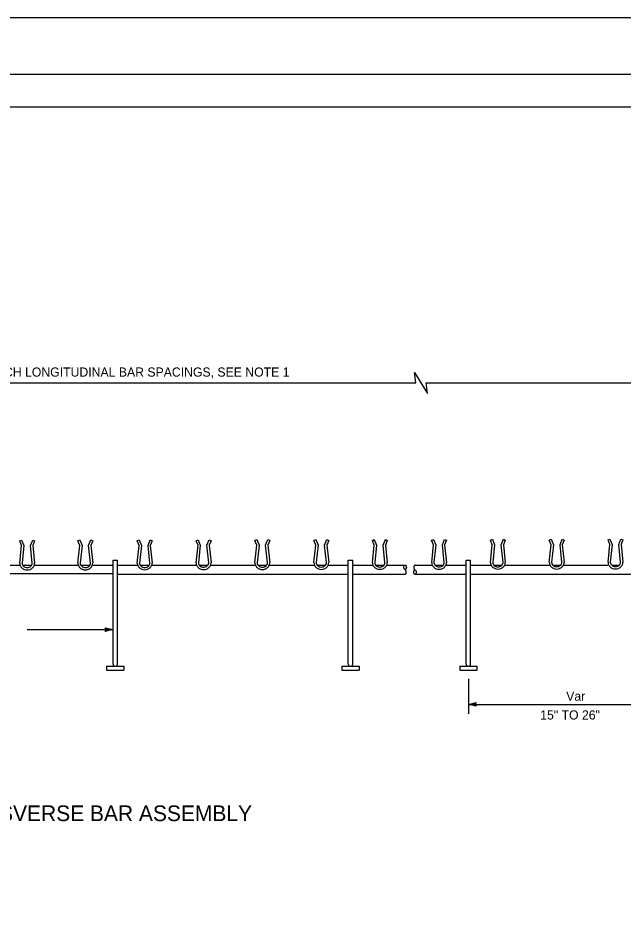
# Model space of a CAD drawing. Extents: x -893 to 867, y -474 to 712.
# Drawn here: x -86 to 377, y 29 to 712 of the extents above; entities that cross this region are included whole.
import ezdxf

# ---------------------------------------------------------------- set-up
doc = ezdxf.new("R2010")
doc.units = 0
for name, color, linetype in [('border_PLOTTING-ELEMENTS', 7, 'Continuous'), ('border_rw_22x34_Cut_Lines', 7, 'Continuous'), ('border_SHEET', 7, 'Continuous'), ('rd_PAVEMENT-anno', 7, 'Continuous'), ('STR_Misc Steel A', 7, 'Continuous'), ('STR_Misc Steel B', 7, 'Continuous'), ('STR_Misc Steel C', 7, 'Continuous'), ('STR_Reinforcement A', 7, 'Continuous')]:
    doc.layers.add(name, color=color, linetype=linetype)

msp = doc.modelspace()

# ---------------------------------------------------------------- linework, layer by layer
at = {"layer": 'border_PLOTTING-ELEMENTS'}
for points in [[(-893.46, -474.04), (866.54, -474.04), (866.54, 711.96), (-893.46, 711.96)], [(-863.46, 668.96), (836.54, 668.96), (836.54, -431.04), (-863.46, -431.04)]]:
    msp.add_lwpolyline(points, close=True, dxfattribs=at)
at = {"layer": 'border_rw_22x34_Cut_Lines'}
msp.add_lwpolyline([(-863.46, 668.96), (836.54, 668.96), (836.54, -431.04), (-863.46, -431.04)], close=True, dxfattribs=at)
at = {"layer": 'border_SHEET'}
msp.add_line((-813.46, 643.95), (811.54, 643.95), dxfattribs=at)
at = {"layer": 'rd_PAVEMENT-anno'}
for p, q in [((218.51, 432.57), (217.51, 440.57)), ((217.51, 440.57), (227.51, 424.57)), ((-244.94, 432.57), (218.51, 432.57)), ((226.51, 432.57), (641.23, 432.57)), ((227.51, 424.57), (226.51, 432.57)), ((-78.74, 244), (-13.12, 244)), ((258.73, 206.21), (258.73, 179.49)), ((258.73, 186.67), (438.73, 186.67))]:
    msp.add_line(p, q, dxfattribs=at)
for points in [[(-19.16, 245.16), (-13.12, 244), (-19.08, 242.5), (-18.88, 242.86), (-14.51, 243.96), (-18.93, 244.82), (-18.71, 244.47), (-15.88, 243.92), (-18.67, 243.22), (-18.47, 243.58), (-17.26, 243.88), (-18.49, 244.12), (-18.32, 243.85), (-19.08, 242.5), (-18.32, 243.85)], [(264.73, 185.33), (258.73, 186.67), (264.73, 188), (264.52, 187.65), (260.12, 186.68), (264.52, 185.69), (264.31, 186.04), (261.5, 186.67), (264.31, 187.29), (264.09, 186.94), (262.88, 186.67), (264.1, 186.4), (263.93, 186.67), (264.73, 188), (263.93, 186.67)]]:
    msp.add_lwpolyline(points, close=True, dxfattribs=at)
at = {"layer": 'STR_Misc Steel A'}
for p, q in [((-18, 215.81), (-4.88, 215.81)), ((-18, 215.81), (-18, 212.74)), ((-18, 212.74), (-4.88, 212.74)), ((-4.88, 215.81), (-4.88, 212.74)), ((162, 215.81), (175.12, 215.81)), ((162, 215.81), (162, 212.74)), ((162, 212.74), (175.12, 212.74)), ((175.12, 215.81), (175.12, 212.74)), ((252.18, 215.81), (265.29, 215.81)), ((252.18, 215.81), (252.18, 212.74)), ((252.18, 212.74), (265.29, 212.74)), ((265.29, 215.81), (265.29, 212.74))]:
    msp.add_line(p, q, dxfattribs=at)
for centre in [(-11.44, 217.49), (168.56, 217.49), (258.73, 217.49)]:
    msp.add_arc(centre, 1.68, 180.04072, 359.95928, dxfattribs=at)
at = {"layer": 'STR_Misc Steel B'}
for p, q in [((-13.12, 296.96), (-9.76, 296.96)), ((-13.12, 217.49), (-13.12, 296.96)), ((-9.76, 217.49), (-9.76, 296.96)), ((166.88, 296.96), (170.24, 296.96)), ((166.88, 217.49), (166.88, 296.96)), ((170.24, 217.49), (170.24, 296.96)), ((257.05, 217.49), (257.05, 296.96)), ((257.05, 296.96), (260.41, 296.96)), ((260.41, 293.2), (260.41, 296.96)), ((260.41, 217.49), (260.41, 293.2))]:
    msp.add_line(p, q, dxfattribs=at)
at = {"layer": 'STR_Misc Steel C'}
for points in [[(-84.51, 294.71), (-83.08, 308.13), (-84.51, 311.68), (-83.05, 312.4), (-81.32, 308.13), (-82.75, 294.71)], [(-74.88, 294.71), (-76.31, 308.13), (-74.59, 312.4), (-73.12, 311.68), (-74.56, 308.13), (-73.13, 294.71)], [(-39.98, 294.76), (-38.55, 308.18), (-39.99, 311.74), (-38.52, 312.45), (-36.8, 308.18), (-38.23, 294.76)], [(-30.36, 294.76), (-31.79, 308.18), (-30.06, 312.45), (-28.6, 311.73), (-30.04, 308.18), (-28.6, 294.76)], [(5.44, 294.82), (6.87, 308.24), (5.43, 311.79), (6.9, 312.51), (8.62, 308.24), (7.19, 294.82)], [(15.06, 294.82), (13.63, 308.24), (15.36, 312.51), (16.82, 311.79), (15.38, 308.24), (16.82, 294.82)], [(50.46, 294.94), (51.89, 308.36), (50.45, 311.91), (51.92, 312.63), (53.64, 308.36), (52.21, 294.94)], [(60.08, 294.94), (58.65, 308.36), (60.38, 312.63), (61.84, 311.91), (60.4, 308.36), (61.84, 294.94)], [(95.44, 295), (96.87, 308.42), (95.43, 311.97), (96.9, 312.68), (98.62, 308.42), (97.19, 295)], [(105.07, 295), (103.63, 308.42), (105.36, 312.68), (106.82, 311.97), (105.39, 308.42), (106.82, 295)], [(140.56, 295.11), (141.99, 308.53), (140.55, 312.08), (142.02, 312.79), (143.74, 308.53), (142.31, 295.11)], [(150.19, 295.11), (148.75, 308.53), (150.48, 312.79), (151.94, 312.08), (150.51, 308.53), (151.94, 295.11)], [(185.33, 295.16), (186.76, 308.58), (185.32, 312.13), (186.78, 312.85), (188.51, 308.58), (187.08, 295.16)], [(194.95, 295.16), (193.52, 308.58), (195.25, 312.85), (196.71, 312.13), (195.27, 308.58), (196.71, 295.16)], [(230.67, 295.21), (232.1, 308.63), (230.66, 312.18), (232.12, 312.89), (233.85, 308.63), (232.42, 295.21)], [(240.29, 295.21), (238.86, 308.63), (240.59, 312.89), (242.05, 312.18), (240.61, 308.63), (242.05, 295.21)], [(275.65, 295.31), (277.08, 308.73), (275.64, 312.29), (277.11, 313), (278.83, 308.73), (277.4, 295.31)], [(285.28, 295.31), (283.84, 308.73), (285.57, 313), (287.03, 312.29), (285.6, 308.73), (287.03, 295.31)], [(320.68, 295.37), (322.11, 308.79), (320.67, 312.34), (322.14, 313.05), (323.86, 308.79), (322.43, 295.37)], [(330.3, 295.37), (328.87, 308.79), (330.6, 313.05), (332.06, 312.34), (330.62, 308.79), (332.06, 295.37)], [(365.6, 295.45), (367.04, 308.87), (365.6, 312.43), (367.06, 313.14), (368.79, 308.87), (367.36, 295.45)], [(375.23, 295.45), (373.8, 308.87), (375.52, 313.14), (376.99, 312.43), (375.55, 308.87), (376.99, 295.45)]]:
    msp.add_lwpolyline(points, dxfattribs=at)
for centre, radius, start, end in [((-79.82, 294.71), 4.68, 180, 204.56696), ((-79.8, 294.71), 2.95, 180, 205.60576), ((-77.83, 294.71), 2.95, 334.39424, 360), ((-77.81, 294.71), 4.68, 335.43304, 360), ((-35.3, 294.76), 4.68, 180, 204.56696), ((-35.28, 294.76), 2.95, 180, 205.60576), ((-33.31, 294.76), 2.95, 334.39424, 360), ((-33.29, 294.76), 4.68, 335.43304, 360), ((10.12, 294.82), 4.68, 180, 204.56696), ((10.14, 294.82), 2.95, 180, 205.60576), ((12.11, 294.82), 2.95, 334.39424, 360), ((12.13, 294.82), 4.68, 335.43304, 360), ((55.14, 294.94), 4.68, 180, 204.56696), ((55.16, 294.94), 2.95, 180, 205.60576), ((55.64, 295.17), 3.48, 205.60576, 229.1629), ((56.65, 295.17), 3.48, 310.8371, 334.39424), ((57.13, 294.94), 2.95, 334.39424, 360), ((57.15, 294.94), 4.68, 335.43304, 360), ((100.12, 295), 4.68, 180, 204.56696), ((100.15, 295), 2.95, 180, 205.60576), ((100.62, 295.22), 3.48, 205.60576, 229.1629), ((101.64, 295.22), 3.48, 310.8371, 334.39424), ((102.11, 295), 2.95, 334.39424, 360), ((102.13, 295), 4.68, 335.43304, 360), ((145.24, 295.11), 4.68, 180, 204.56696), ((145.26, 295.11), 2.95, 180, 205.60576), ((145.74, 295.33), 3.48, 205.60576, 229.1629), ((146.76, 295.33), 3.48, 310.8371, 334.39424), ((147.23, 295.11), 2.95, 334.39424, 360), ((147.25, 295.11), 4.68, 335.43304, 360), ((190.01, 295.16), 4.68, 180, 204.56696), ((190.03, 295.16), 2.95, 180, 205.60576), ((190.51, 295.39), 3.48, 205.60576, 229.1629), ((191.52, 295.39), 3.48, 310.8371, 334.39424), ((192, 295.16), 2.95, 334.39424, 360), ((192.02, 295.16), 4.68, 335.43304, 360), ((235.35, 295.21), 4.68, 180, 204.56696), ((235.37, 295.21), 2.95, 180, 205.60576), ((235.85, 295.43), 3.48, 205.60576, 229.1629), ((236.86, 295.43), 3.48, 310.8371, 334.39424), ((237.34, 295.21), 2.95, 334.39424, 360), ((237.36, 295.21), 4.68, 335.43304, 360), ((280.33, 295.31), 4.68, 180, 204.56696), ((280.36, 295.31), 2.95, 180, 205.60576), ((280.83, 295.54), 3.48, 205.60576, 229.1629), ((281.85, 295.54), 3.48, 310.8371, 334.39424), ((282.32, 295.31), 2.95, 334.39424, 360), ((282.34, 295.31), 4.68, 335.43304, 360), ((325.36, 295.37), 4.68, 180, 204.56696), ((325.38, 295.37), 2.95, 180, 205.60576), ((325.86, 295.59), 3.48, 205.60576, 229.1629), ((326.87, 295.59), 3.48, 310.8371, 334.39424), ((327.35, 295.37), 2.95, 334.39424, 360), ((327.37, 295.37), 4.68, 335.43304, 360), ((370.29, 295.45), 4.68, 180, 204.56696), ((370.31, 295.45), 2.95, 180, 205.60576), ((370.79, 295.68), 3.48, 205.60576, 229.1629), ((371.8, 295.68), 3.48, 310.8371, 334.39424), ((372.28, 295.45), 2.95, 334.39424, 360), ((372.3, 295.45), 4.68, 335.43304, 360), ((-79.34, 294.93), 5.22, 204.56696, 227.82024), ((-79.02, 295.28), 5.69, 227.82024, 249.42792), ((-79.32, 294.94), 3.48, 205.60576, 229.1629), ((-79.02, 295.29), 3.95, 229.1629, 250.30223), ((-78.82, 295.82), 6.27, 249.42792, 270), ((-78.82, 295.85), 4.55, 250.30223, 270), ((-78.82, 295.85), 4.55, 270, 289.69777), ((-78.82, 295.82), 6.27, 270, 290.57208), ((-78.62, 295.29), 3.95, 289.69777, 310.8371), ((-78.61, 295.28), 5.69, 290.57208, 312.17976), ((-78.31, 294.94), 3.48, 310.8371, 334.39424), ((-78.3, 294.93), 5.22, 312.17976, 335.43304), ((-34.81, 294.98), 5.22, 204.56696, 227.82024), ((-34.5, 295.33), 5.69, 227.82024, 249.42792), ((-34.8, 294.99), 3.48, 205.60576, 229.1629), ((-34.49, 295.34), 3.95, 229.1629, 250.30223), ((-34.29, 295.87), 6.27, 249.42792, 270), ((-34.29, 295.9), 4.55, 250.30223, 270), ((-34.29, 295.9), 4.55, 270, 289.69777), ((-34.29, 295.87), 6.27, 270, 290.57208), ((-34.09, 295.34), 3.95, 289.69777, 310.8371), ((-34.09, 295.33), 5.69, 290.57208, 312.17976), ((-33.79, 294.99), 3.48, 310.8371, 334.39424), ((-33.78, 294.98), 5.22, 312.17976, 335.43304), ((10.61, 295.04), 5.22, 204.56696, 227.82024), ((10.92, 295.39), 5.69, 227.82024, 249.42792), ((10.62, 295.05), 3.48, 205.60576, 229.1629), ((10.93, 295.4), 3.95, 229.1629, 250.30223), ((11.13, 295.93), 6.27, 249.42792, 270), ((11.13, 295.96), 4.55, 250.30223, 270), ((11.13, 295.96), 4.55, 270, 289.69777), ((11.13, 295.93), 6.27, 270, 290.57208), ((11.33, 295.4), 3.95, 289.69777, 310.8371), ((11.33, 295.39), 5.69, 290.57208, 312.17976), ((11.63, 295.05), 3.48, 310.8371, 334.39424), ((11.64, 295.04), 5.22, 312.17976, 335.43304), ((55.63, 295.16), 5.22, 204.56696, 227.82024), ((55.94, 295.51), 5.69, 227.82024, 249.42792), ((55.95, 295.52), 3.95, 229.1629, 250.30223), ((56.15, 296.05), 6.27, 249.42792, 270), ((56.15, 296.08), 4.55, 250.30223, 270), ((56.15, 296.08), 4.55, 270, 289.69777), ((56.15, 296.05), 6.27, 270, 290.57208), ((56.35, 295.52), 3.95, 289.69777, 310.8371), ((56.35, 295.51), 5.69, 290.57208, 312.17976), ((56.66, 295.16), 5.22, 312.17976, 335.43304), ((100.61, 295.22), 5.22, 204.56696, 227.82024), ((100.92, 295.57), 5.69, 227.82024, 249.42792), ((100.93, 295.58), 3.95, 229.1629, 250.30223), ((101.13, 296.11), 6.27, 249.42792, 270), ((101.13, 296.14), 4.55, 250.30223, 270), ((101.13, 296.14), 4.55, 270, 289.69777), ((101.13, 296.11), 6.27, 270, 290.57208), ((101.33, 295.58), 3.95, 289.69777, 310.8371), ((101.33, 295.57), 5.69, 290.57208, 312.17976), ((101.65, 295.22), 5.22, 312.17976, 335.43304), ((145.73, 295.33), 5.22, 204.56696, 227.82024), ((146.04, 295.68), 5.69, 227.82024, 249.42792), ((146.05, 295.69), 3.95, 229.1629, 250.30223), ((146.25, 296.22), 6.27, 249.42792, 270), ((146.25, 296.25), 4.55, 250.30223, 270), ((146.25, 296.25), 4.55, 270, 289.69777), ((146.25, 296.22), 6.27, 270, 290.57208), ((146.45, 295.69), 3.95, 289.69777, 310.8371), ((146.45, 295.68), 5.69, 290.57208, 312.17976), ((146.77, 295.33), 5.22, 312.17976, 335.43304), ((190.5, 295.38), 5.22, 204.56696, 227.82024), ((190.81, 295.73), 5.69, 227.82024, 249.42792), ((190.82, 295.74), 3.95, 229.1629, 250.30223), ((191.02, 296.27), 6.27, 249.42792, 270), ((191.02, 296.3), 4.55, 250.30223, 270), ((191.02, 296.3), 4.55, 270, 289.69777), ((191.02, 296.27), 6.27, 270, 290.57208), ((191.22, 295.74), 3.95, 289.69777, 310.8371), ((191.22, 295.73), 5.69, 290.57208, 312.17976), ((191.53, 295.38), 5.22, 312.17976, 335.43304), ((235.84, 295.43), 5.22, 204.56696, 227.82024), ((236.15, 295.78), 5.69, 227.82024, 249.42792), ((236.16, 295.79), 3.95, 229.1629, 250.30223), ((236.36, 296.32), 6.27, 249.42792, 270), ((236.36, 296.35), 4.55, 250.30223, 270), ((236.36, 296.35), 4.55, 270, 289.69777), ((236.36, 296.32), 6.27, 270, 290.57208), ((236.56, 295.79), 3.95, 289.69777, 310.8371), ((236.56, 295.78), 5.69, 290.57208, 312.17976), ((236.87, 295.43), 5.22, 312.17976, 335.43304), ((280.82, 295.54), 5.22, 204.56696, 227.82024), ((281.13, 295.88), 5.69, 227.82024, 249.42792), ((281.14, 295.9), 3.95, 229.1629, 250.30223), ((281.34, 296.43), 6.27, 249.42792, 270), ((281.34, 296.45), 4.55, 250.30223, 270), ((281.34, 296.45), 4.55, 270, 289.69777), ((281.34, 296.43), 6.27, 270, 290.57208), ((281.54, 295.9), 3.95, 289.69777, 310.8371), ((281.54, 295.88), 5.69, 290.57208, 312.17976), ((281.86, 295.54), 5.22, 312.17976, 335.43304), ((325.85, 295.59), 5.22, 204.56696, 227.82024), ((326.16, 295.94), 5.69, 227.82024, 249.42792), ((326.17, 295.95), 3.95, 229.1629, 250.30223), ((326.37, 296.48), 6.27, 249.42792, 270), ((326.37, 296.51), 4.55, 250.30223, 270), ((326.37, 296.51), 4.55, 270, 289.69777), ((326.37, 296.48), 6.27, 270, 290.57208), ((326.57, 295.95), 3.95, 289.69777, 310.8371), ((326.57, 295.94), 5.69, 290.57208, 312.17976), ((326.88, 295.59), 5.22, 312.17976, 335.43304), ((370.78, 295.68), 5.22, 204.56696, 227.82024), ((371.09, 296.02), 5.69, 227.82024, 249.42792), ((371.1, 296.04), 3.95, 229.1629, 250.30223), ((371.3, 296.57), 6.27, 249.42792, 270), ((371.3, 296.59), 4.55, 250.30223, 270), ((371.3, 296.59), 4.55, 270, 289.69777), ((371.3, 296.57), 6.27, 270, 290.57208), ((371.49, 296.04), 3.95, 289.69777, 310.8371), ((371.5, 296.02), 5.69, 290.57208, 312.17976), ((371.81, 295.68), 5.22, 312.17976, 335.43304)]:
    msp.add_arc(centre, radius, start, end, dxfattribs=at)
at = {"layer": 'STR_Reinforcement A'}
for p, q in [((170.24, 293.21), (185.71, 293.21)), ((187.69, 293.21), (194.06, 293.21)), ((195.91, 293.21), (210.47, 293.21)), ((217.84, 293.21), (231.11, 293.21)), ((233.07, 293.21), (239.64, 293.21)), ((241.6, 293.21), (257.05, 293.21))]:
    msp.add_line(p, q, dxfattribs=at)
for points in [[(-118.81, 293.21), (-84.26, 293.21)], [(-82.51, 293.21), (-75.39, 293.21)], [(-73.72, 293.21), (-39.97, 293.21)], [(-37.95, 293.21), (-30.63, 293.21)], [(-29.22, 293.21), (-13.12, 293.21)], [(-9.68, 293.21), (5.48, 293.21)], [(7.51, 293.21), (14.16, 293.21)], [(16.18, 293.21), (50.74, 293.21)], [(52.76, 293.21), (59.76, 293.21)], [(61.5, 293.21), (95.75, 293.21)], [(97.66, 293.21), (104.15, 293.21)], [(106.46, 293.21), (140.96, 293.21)], [(143.2, 293.21), (149.35, 293.21)], [(151.53, 293.21), (167.02, 293.21)], [(210.33, 286.16), (210.43, 286.17), (210.62, 286.26), (210.79, 286.41), (210.92, 286.58), (211.04, 286.81), (211.15, 287.13), (211.22, 287.49), (211.25, 287.81), (211.24, 288.18), (211.16, 288.54), (211.03, 288.89), (210.82, 289.23), (210.63, 289.45), (210.34, 289.7), (210.02, 289.93), (209.79, 290.17), (209.56, 290.54), (209.41, 290.92), (209.36, 291.18), (209.35, 291.63), (209.39, 291.99), (209.47, 292.31), (209.56, 292.56), (209.69, 292.82), (209.86, 293.04), (210, 293.14), (210.15, 293.22), (210.33, 293.22), (210.51, 293.21), (210.66, 293.14), (210.78, 293.05), (210.93, 292.87), (211.06, 292.66), (211.13, 292.49), (211.21, 292.23), (211.27, 291.94), (211.3, 291.65), (211.31, 291.41), (211.27, 291.11), (211.22, 290.88), (211.12, 290.63), (211.07, 290.5), (210.97, 290.34), (210.87, 290.2), (210.71, 290.02), (210.56, 289.88), (210.44, 289.78), (210.33, 289.71)], [(217.89, 293.19), (217.79, 293.18), (217.6, 293.1), (217.43, 292.95), (217.3, 292.78), (217.18, 292.55), (217.07, 292.23), (217, 291.87), (216.97, 291.54), (216.98, 291.18), (217.06, 290.82), (217.19, 290.47), (217.4, 290.13), (217.59, 289.9), (217.88, 289.66), (218.2, 289.42), (218.43, 289.18), (218.66, 288.82), (218.81, 288.44), (218.86, 288.18), (218.87, 287.73), (218.83, 287.37), (218.75, 287.05), (218.66, 286.79), (218.53, 286.53), (218.36, 286.32), (218.22, 286.21), (218.07, 286.14), (217.89, 286.14), (217.71, 286.14), (217.56, 286.22), (217.44, 286.31), (217.29, 286.48), (217.16, 286.7), (217.09, 286.87), (217.01, 287.13), (216.95, 287.42), (216.92, 287.71), (216.91, 287.95), (216.95, 288.25), (217, 288.48), (217.1, 288.73), (217.15, 288.86), (217.25, 289.02), (217.35, 289.15), (217.51, 289.34), (217.66, 289.48), (217.78, 289.58), (217.89, 289.65)], [(260.54, 293.21), (275.96, 293.21)], [(278.51, 293.21), (284.38, 293.21)], [(286.72, 293.21), (321.17, 293.21)], [(323.33, 293.21), (329.58, 293.21)], [(331.53, 293.21), (365.36, 293.21)], [(368.5, 293.21), (374.37, 293.21)], [(-13.16, 286.48), (-189.76, 286.48)], [(166.88, 286.12), (-9.76, 286.12)], [(210.3, 286.12), (170.24, 286.12)], [(257.05, 286.12), (217.86, 286.12)], [(437.05, 286.12), (260.41, 286.12)]]:
    msp.add_lwpolyline(points, dxfattribs=at)

# ---------------------------------------------------------------- texts
at = {"layer": 'rd_PAVEMENT-anno'}
for s, height, p in [('BAR CLIP SPACINGS TO MATCH LONGITUDINAL BAR SPACINGS, SEE NOTE 1', 7, (-228.17, 437.42)), ('Var', 7, (333.6, 189.43)), ('15" TO 26"', 7, (313.73, 175.05)), ('TRANSVERSE BAR ASSEMBLY', 12, (-144.01, 97.32))]:
    msp.add_text(s, height=height, dxfattribs=at).set_placement(p)

doc.saveas('drawing.dxf')
